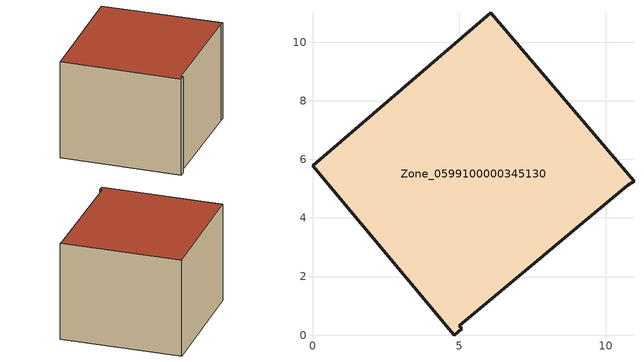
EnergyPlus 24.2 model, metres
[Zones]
Zone_0599100000345130
 floor ground (C_G): 10.97,5.25 10.75,5.12 5,0.32 5.09,0.21 4.84,0 0,5.79 6.08,11 z0
 wall outside (C_F): 10.75,5.12 10.97,5.25 6.08,11 0,5.79 4.84,0 5.09,0.21 5,0.32 10.75,5.12 z0:6.28
 roof outside (C_R): 4.84,0 5.09,0.21 5,0.32 10.75,5.12 10.97,5.25 6.08,11 0,5.79 z6.28
[BUILDING]
Pand.0599100000345130: North Axis=0; Terrain=City; Loads Convergence Tolerance Value=0.04; Temperature Convergence Tolerance Value=0.4; Solar Distribution=FullExterior; Maximum Number of Warmup Days=25; Minimum Number of Warmup Days=1
[Site:Location]
Rotterdam.The.Hague.AP_ZH_NLD Design_Conditions: Latitude=51.96; Longitude=4.45; Time Zone=1; Elevation=-4.5
[SITE:GROUNDTEMPERATURE:BUILDINGSURFACE]
18, 18, 18, 18, 18, 18, 18, 18, 18, 18, 18, 18
[MATERIAL] Thermal Absorptance=0.9; Solar Absorptance=0.7; Visible Absorptance=0.7
Name | Roughness | Thickness | Conductivity | Density | Specific Heat
G.TI.1992-2005 | MediumSmooth | 0.15 | 0.06 | 540 | 1210
F.TI.1992-2005 | Rough | 0.3 | 0.12 | 1920 | 840
R.TI.1992-2005 | MediumRough | 0.2 | 0.08 | 1500 | 1000
[CONSTRUCTION]
C_G: G.TI.1992-2005
C_F: F.TI.1992-2005
C_R: R.TI.1992-2005
[ZONE]
Zone_0599100000345130: Type=1; Multiplier=1; Ceiling Height=Autocalculate; Volume=Autocalculate; Floor Area=autocalculate; Part of Total Floor Area=Yes
[ZONEINFILTRATION:DESIGNFLOWRATE]
Infil_Zone_0599100000345130: Zone or ZoneList or Space or SpaceList=Zone_0599100000345130; Schedule=AlwaysOn; Design Flow Rate Calculation Method=Flow/Area; Flow Rate per Floor Area=0.0015; Constant Term Coefficient=1; Temperature Term Coefficient=0; Velocity Term Coefficient=0; Velocity Squared Term Coefficient=0
[HVACTEMPLATE:ZONE:IDEALLOADSAIRSYSTEM]
Zone_0599100000345130: Maximum Heating Supply Air Temperature=50; Minimum Cooling Supply Air Temperature=13; Maximum Heating Supply Air Humidity Ratio=0.0156; Minimum Cooling Supply Air Humidity Ratio=0.0077; Heating Limit=NoLimit; Cooling Limit=NoLimit; Dehumidification Control Type=ConstantSensibleHeatRatio; Cooling Sensible Heat Ratio=0.7; Dehumidification Setpoint=60; Humidification Control Type=None; Humidification Setpoint=30; Outdoor Air Method=None; Outdoor Air Flow Rate per Person=0.00944; Outdoor Air Flow Rate per Zone Floor Area=0; Outdoor Air Flow Rate per Zone=0; Demand Controlled Ventilation Type=None; Outdoor Air Economizer Type=NoEconomizer; Heat Recovery Type=None; Sensible Heat Recovery Effectiveness=0.7; Latent Heat Recovery Effectiveness=0.65
[ZONECONTROL:THERMOSTAT]
ThermostatControl_Zone_0599100000345130: Zone or ZoneList=Zone_0599100000345130; Control Type Schedule=DualSetpointControlType; Control 1=Thermostat_Zone_0599100000345130; Temperature Difference Between Cutout And Setpoint=0
[THERMOSTATSETPOINT:DUALSETPOINT]
Thermostat_Zone_0599100000345130: Heating Setpoint Temperature Schedule=HeatingSetpoint_Zone_0599100000345130; Cooling Setpoint Temperature Schedule=CoolingSetpoint_Zone_0599100000345130
[SCHEDULE:COMPACT]
HeatingSetpoint_Zone_0599100000345130: Through: 12/31, For: AllDays, Until: 24:00, 21
CoolingSetpoint_Zone_0599100000345130: Through: 12/31, For: AllDays, Until: 24:00, 24
DualSetpointControlType: Through: 12/31, For: AllDays, Until: 24:00, 4
AlwaysOn: Through: 12/31, For: AllDays, Until: 24:00, 1
